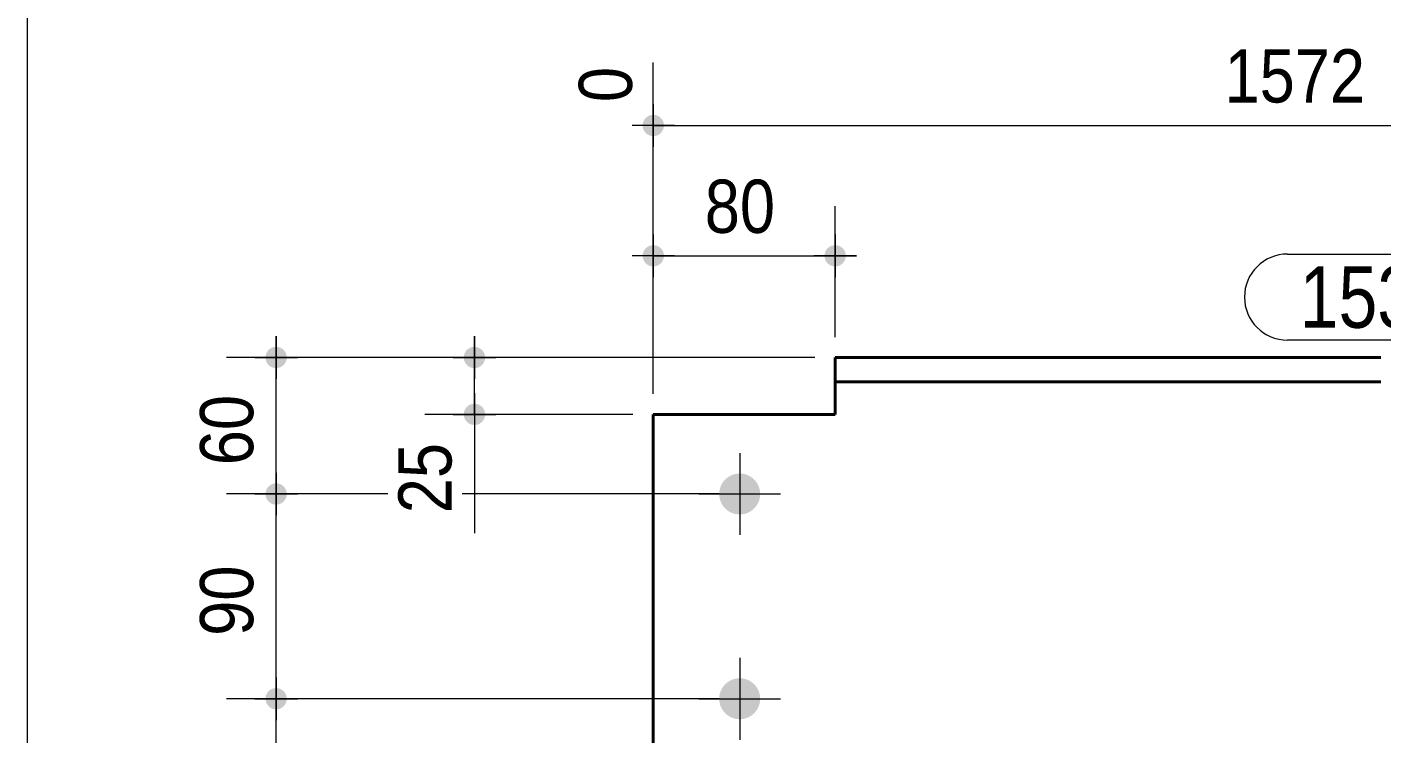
# Model space of a CAD drawing. Header units: millimetres. Extents: x 2 to 287, y 5 to 195.
# Drawn here: x 5 to 71.2, y 123.8 to 158.3 of the extents above; entities that cross this region are included whole.
import ezdxf

# ---------------------------------------------------------------- set-up
doc = ezdxf.new("R2010")
doc.units = ezdxf.units.MM
doc.linetypes.add('CACHE2', pattern=[1.190625, 0.79375, -0.396875])
for name, color, linetype, lineweight in [('Boulon', 7, 'Continuous', 0), ('Cache', 7, 'Continuous', 0), ('Cotation', 7, 'Continuous', 0), ('Feuille dessin', 5, 'Continuous', 0), ('Piece', 2, 'Continuous', 0), ('Repère pièce', 3, 'Continuous', 0)]:
    doc.layers.add(name, color=color, linetype=linetype, lineweight=lineweight)
doc.styles.add('ARIAL', font='ARIAL.TTF')
doc.styles.add('COMIC_SANS_MS', font='COMIC.TTF')

# ---------------------------------------------------------------- blocks, each defined once
blk = doc.blocks.new('*A1')
at = {"layer": 'Boulon'}
for points in [[(38.821, 135.503), (38.822, 135.528), (38.823, 135.553), (38.826, 135.577), (38.828, 135.601), (38.832, 135.626), (38.836, 135.65), (38.84, 135.674), (38.845, 135.698), (38.851, 135.722), (38.857, 135.746), (38.864, 135.769), (38.871, 135.793), (38.879, 135.816), (38.888, 135.839), (38.897, 135.862), (38.907, 135.884), (38.917, 135.907), (38.928, 135.929), (38.939, 135.95), (38.951, 135.972), (38.963, 135.993), (38.976, 136.014), (38.989, 136.035), (39.003, 136.055), (39.018, 136.075), (39.032, 136.094), (39.048, 136.113), (39.064, 136.132), (39.08, 136.151), (39.097, 136.168), (39.114, 136.186), (39.131, 136.203), (39.149, 136.22), (39.168, 136.236), (39.186, 136.252), (39.206, 136.267), (39.225, 136.282), (39.245, 136.297), (39.265, 136.31), (39.286, 136.324), (39.307, 136.337), (39.328, 136.349), (39.349, 136.361), (39.371, 136.372), (39.393, 136.383), (39.416, 136.393), (39.438, 136.403), (39.461, 136.412), (39.484, 136.42), (39.507, 136.428), (39.53, 136.436), (39.554, 136.443), (39.578, 136.449), (39.602, 136.455), (39.626, 136.46), (39.65, 136.464), (39.674, 136.468), (39.698, 136.471), (39.723, 136.474), (39.747, 136.476), (39.772, 136.478), (39.796, 136.479), (39.821, 136.479), (39.845, 136.479), (39.87, 136.478), (39.894, 136.476), (39.919, 136.474), (39.943, 136.471), (39.968, 136.468), (39.992, 136.464), (40.016, 136.46), (40.04, 136.455), (40.064, 136.449), (40.087, 136.443), (40.111, 136.436), (40.134, 136.428), (40.158, 136.42), (40.181, 136.412), (40.203, 136.403), (40.226, 136.393), (40.248, 136.383), (40.27, 136.372), (40.292, 136.361), (40.314, 136.349), (40.335, 136.337), (40.356, 136.324), (40.376, 136.31), (40.397, 136.297), (40.416, 136.282), (40.436, 136.267), (40.455, 136.252), (40.474, 136.236), (40.492, 136.22), (40.51, 136.203), (40.528, 136.186), (40.545, 136.168), (40.562, 136.151), (40.578, 136.132), (40.594, 136.113), (40.609, 136.094), (40.624, 136.075), (40.638, 136.055), (40.652, 136.035), (40.666, 136.014), (40.679, 135.993), (40.691, 135.972), (40.703, 135.95), (40.714, 135.929), (40.725, 135.907), (40.735, 135.884), (40.745, 135.862), (40.754, 135.839), (40.762, 135.816), (40.77, 135.793), (40.778, 135.769), (40.785, 135.746), (40.791, 135.722), (40.796, 135.698), (40.802, 135.674), (40.806, 135.65), (40.81, 135.626), (40.813, 135.601), (40.816, 135.577), (40.818, 135.553), (40.82, 135.528), (40.82, 135.503), (40.821, 135.479), (40.82, 135.454), (40.82, 135.43), (40.818, 135.405), (40.816, 135.381), (40.813, 135.357), (40.81, 135.332), (40.806, 135.308), (40.802, 135.284), (40.796, 135.26), (40.791, 135.236), (40.785, 135.212), (40.778, 135.189), (40.77, 135.165), (40.762, 135.142), (40.754, 135.119), (40.745, 135.096), (40.735, 135.074), (40.725, 135.051), (40.714, 135.029), (40.703, 135.008), (40.691, 134.986), (40.679, 134.965), (40.666, 134.944), (40.652, 134.923), (40.638, 134.903), (40.624, 134.883), (40.609, 134.864), (40.594, 134.845), (40.578, 134.826), (40.562, 134.807), (40.545, 134.789), (40.528, 134.772), (40.51, 134.755), (40.492, 134.738), (40.474, 134.722), (40.455, 134.706), (40.436, 134.691), (40.416, 134.676), (40.397, 134.661), (40.376, 134.647), (40.356, 134.634), (40.335, 134.621), (40.314, 134.609), (40.292, 134.597), (40.27, 134.586), (40.248, 134.575), (40.226, 134.565), (40.203, 134.555), (40.181, 134.546), (40.158, 134.537), (40.134, 134.529), (40.111, 134.522), (40.087, 134.515), (40.064, 134.509), (40.04, 134.503), (40.016, 134.498), (39.992, 134.494), (39.968, 134.49), (39.943, 134.486), (39.919, 134.484), (39.894, 134.482), (39.87, 134.48), (39.845, 134.479), (39.821, 134.479), (39.796, 134.479), (39.772, 134.48), (39.747, 134.482), (39.723, 134.484), (39.698, 134.486), (39.674, 134.49), (39.65, 134.494), (39.626, 134.498), (39.602, 134.503), (39.578, 134.509), (39.554, 134.515), (39.53, 134.522), (39.507, 134.529), (39.484, 134.537), (39.461, 134.546), (39.438, 134.555), (39.416, 134.565), (39.393, 134.575), (39.371, 134.586), (39.349, 134.597), (39.328, 134.609), (39.307, 134.621), (39.286, 134.634), (39.265, 134.647), (39.245, 134.661), (39.225, 134.676), (39.206, 134.691), (39.186, 134.706), (39.168, 134.722), (39.149, 134.738), (39.131, 134.755), (39.114, 134.772), (39.097, 134.789), (39.08, 134.807), (39.064, 134.826), (39.048, 134.845), (39.032, 134.864), (39.018, 134.883), (39.003, 134.903), (38.989, 134.923), (38.976, 134.944), (38.963, 134.965), (38.951, 134.986), (38.939, 135.008), (38.928, 135.029), (38.917, 135.051), (38.907, 135.074), (38.897, 135.096), (38.888, 135.119), (38.879, 135.142), (38.871, 135.165), (38.864, 135.189), (38.857, 135.212), (38.851, 135.236), (38.845, 135.26), (38.84, 135.284), (38.836, 135.308), (38.832, 135.332), (38.828, 135.357), (38.826, 135.381), (38.823, 135.405), (38.822, 135.43), (38.821, 135.454), (38.821, 135.479)], [(38.821, 125.503), (38.822, 125.528), (38.823, 125.553), (38.826, 125.577), (38.828, 125.601), (38.832, 125.626), (38.836, 125.65), (38.84, 125.674), (38.845, 125.698), (38.851, 125.722), (38.857, 125.746), (38.864, 125.769), (38.871, 125.793), (38.879, 125.816), (38.888, 125.839), (38.897, 125.862), (38.907, 125.884), (38.917, 125.907), (38.928, 125.929), (38.939, 125.95), (38.951, 125.972), (38.963, 125.993), (38.976, 126.014), (38.989, 126.035), (39.003, 126.055), (39.018, 126.075), (39.032, 126.094), (39.048, 126.113), (39.064, 126.132), (39.08, 126.151), (39.097, 126.168), (39.114, 126.186), (39.131, 126.203), (39.149, 126.22), (39.168, 126.236), (39.186, 126.252), (39.206, 126.267), (39.225, 126.282), (39.245, 126.297), (39.265, 126.31), (39.286, 126.324), (39.307, 126.337), (39.328, 126.349), (39.349, 126.361), (39.371, 126.372), (39.393, 126.383), (39.416, 126.393), (39.438, 126.403), (39.461, 126.412), (39.484, 126.42), (39.507, 126.428), (39.53, 126.436), (39.554, 126.443), (39.578, 126.449), (39.602, 126.455), (39.626, 126.46), (39.65, 126.464), (39.674, 126.468), (39.698, 126.471), (39.723, 126.474), (39.747, 126.476), (39.772, 126.478), (39.796, 126.479), (39.821, 126.479), (39.845, 126.479), (39.87, 126.478), (39.894, 126.476), (39.919, 126.474), (39.943, 126.471), (39.968, 126.468), (39.992, 126.464), (40.016, 126.46), (40.04, 126.455), (40.064, 126.449), (40.087, 126.443), (40.111, 126.436), (40.134, 126.428), (40.158, 126.42), (40.181, 126.412), (40.203, 126.403), (40.226, 126.393), (40.248, 126.383), (40.27, 126.372), (40.292, 126.361), (40.314, 126.349), (40.335, 126.337), (40.356, 126.324), (40.376, 126.31), (40.397, 126.297), (40.416, 126.282), (40.436, 126.267), (40.455, 126.252), (40.474, 126.236), (40.492, 126.22), (40.51, 126.203), (40.528, 126.186), (40.545, 126.168), (40.562, 126.151), (40.578, 126.132), (40.594, 126.113), (40.609, 126.094), (40.624, 126.075), (40.638, 126.055), (40.652, 126.035), (40.666, 126.014), (40.679, 125.993), (40.691, 125.972), (40.703, 125.95), (40.714, 125.929), (40.725, 125.907), (40.735, 125.884), (40.745, 125.862), (40.754, 125.839), (40.762, 125.816), (40.77, 125.793), (40.778, 125.769), (40.785, 125.746), (40.791, 125.722), (40.796, 125.698), (40.802, 125.674), (40.806, 125.65), (40.81, 125.626), (40.813, 125.601), (40.816, 125.577), (40.818, 125.553), (40.82, 125.528), (40.82, 125.503), (40.821, 125.479), (40.82, 125.454), (40.82, 125.43), (40.818, 125.405), (40.816, 125.381), (40.813, 125.357), (40.81, 125.332), (40.806, 125.308), (40.802, 125.284), (40.796, 125.26), (40.791, 125.236), (40.785, 125.212), (40.778, 125.189), (40.77, 125.165), (40.762, 125.142), (40.754, 125.119), (40.745, 125.096), (40.735, 125.074), (40.725, 125.051), (40.714, 125.029), (40.703, 125.008), (40.691, 124.986), (40.679, 124.965), (40.666, 124.944), (40.652, 124.923), (40.638, 124.903), (40.624, 124.883), (40.609, 124.864), (40.594, 124.845), (40.578, 124.826), (40.562, 124.807), (40.545, 124.789), (40.528, 124.772), (40.51, 124.755), (40.492, 124.738), (40.474, 124.722), (40.455, 124.706), (40.436, 124.691), (40.416, 124.676), (40.397, 124.661), (40.376, 124.647), (40.356, 124.634), (40.335, 124.621), (40.314, 124.609), (40.292, 124.597), (40.27, 124.586), (40.248, 124.575), (40.226, 124.565), (40.203, 124.555), (40.181, 124.546), (40.158, 124.537), (40.134, 124.529), (40.111, 124.522), (40.087, 124.515), (40.064, 124.509), (40.04, 124.503), (40.016, 124.498), (39.992, 124.494), (39.968, 124.49), (39.943, 124.486), (39.919, 124.484), (39.894, 124.482), (39.87, 124.48), (39.845, 124.479), (39.821, 124.479), (39.796, 124.479), (39.772, 124.48), (39.747, 124.482), (39.723, 124.484), (39.698, 124.486), (39.674, 124.49), (39.65, 124.494), (39.626, 124.498), (39.602, 124.503), (39.578, 124.509), (39.554, 124.515), (39.53, 124.522), (39.507, 124.529), (39.484, 124.537), (39.461, 124.546), (39.438, 124.555), (39.416, 124.565), (39.393, 124.575), (39.371, 124.586), (39.349, 124.597), (39.328, 124.609), (39.307, 124.621), (39.286, 124.634), (39.265, 124.647), (39.245, 124.661), (39.225, 124.676), (39.206, 124.691), (39.186, 124.706), (39.168, 124.722), (39.149, 124.738), (39.131, 124.755), (39.114, 124.772), (39.097, 124.789), (39.08, 124.807), (39.064, 124.826), (39.048, 124.845), (39.032, 124.864), (39.018, 124.883), (39.003, 124.903), (38.989, 124.923), (38.976, 124.944), (38.963, 124.965), (38.951, 124.986), (38.939, 125.008), (38.928, 125.029), (38.917, 125.051), (38.907, 125.074), (38.897, 125.096), (38.888, 125.119), (38.879, 125.142), (38.871, 125.165), (38.864, 125.189), (38.857, 125.212), (38.851, 125.236), (38.845, 125.26), (38.84, 125.284), (38.836, 125.308), (38.832, 125.332), (38.828, 125.357), (38.826, 125.381), (38.823, 125.405), (38.822, 125.43), (38.821, 125.454), (38.821, 125.479)], [(38.821, 115.503), (38.822, 115.528), (38.823, 115.553), (38.826, 115.577), (38.828, 115.601), (38.832, 115.626), (38.836, 115.65), (38.84, 115.674), (38.845, 115.698), (38.851, 115.722), (38.857, 115.746), (38.864, 115.769), (38.871, 115.793), (38.879, 115.816), (38.888, 115.839), (38.897, 115.862), (38.907, 115.884), (38.917, 115.907), (38.928, 115.929), (38.939, 115.95), (38.951, 115.972), (38.963, 115.993), (38.976, 116.014), (38.989, 116.035), (39.003, 116.055), (39.018, 116.075), (39.032, 116.094), (39.048, 116.113), (39.064, 116.132), (39.08, 116.151), (39.097, 116.168), (39.114, 116.186), (39.131, 116.203), (39.149, 116.22), (39.168, 116.236), (39.186, 116.252), (39.206, 116.267), (39.225, 116.282), (39.245, 116.297), (39.265, 116.31), (39.286, 116.324), (39.307, 116.337), (39.328, 116.349), (39.349, 116.361), (39.371, 116.372), (39.393, 116.383), (39.416, 116.393), (39.438, 116.403), (39.461, 116.412), (39.484, 116.42), (39.507, 116.428), (39.53, 116.436), (39.554, 116.443), (39.578, 116.449), (39.602, 116.455), (39.626, 116.46), (39.65, 116.464), (39.674, 116.468), (39.698, 116.471), (39.723, 116.474), (39.747, 116.476), (39.772, 116.478), (39.796, 116.479), (39.821, 116.479), (39.845, 116.479), (39.87, 116.478), (39.894, 116.476), (39.919, 116.474), (39.943, 116.471), (39.968, 116.468), (39.992, 116.464), (40.016, 116.46), (40.04, 116.455), (40.064, 116.449), (40.087, 116.443), (40.111, 116.436), (40.134, 116.428), (40.158, 116.42), (40.181, 116.412), (40.203, 116.403), (40.226, 116.393), (40.248, 116.383), (40.27, 116.372), (40.292, 116.361), (40.314, 116.349), (40.335, 116.337), (40.356, 116.324), (40.376, 116.31), (40.397, 116.297), (40.416, 116.282), (40.436, 116.267), (40.455, 116.252), (40.474, 116.236), (40.492, 116.22), (40.51, 116.203), (40.528, 116.186), (40.545, 116.168), (40.562, 116.151), (40.578, 116.132), (40.594, 116.113), (40.609, 116.094), (40.624, 116.075), (40.638, 116.055), (40.652, 116.035), (40.666, 116.014), (40.679, 115.993), (40.691, 115.972), (40.703, 115.95), (40.714, 115.929), (40.725, 115.907), (40.735, 115.884), (40.745, 115.862), (40.754, 115.839), (40.762, 115.816), (40.77, 115.793), (40.778, 115.769), (40.785, 115.746), (40.791, 115.722), (40.796, 115.698), (40.802, 115.674), (40.806, 115.65), (40.81, 115.626), (40.813, 115.601), (40.816, 115.577), (40.818, 115.553), (40.82, 115.528), (40.82, 115.503), (40.821, 115.479), (40.82, 115.454), (40.82, 115.43), (40.818, 115.405), (40.816, 115.381), (40.813, 115.357), (40.81, 115.332), (40.806, 115.308), (40.802, 115.284), (40.796, 115.26), (40.791, 115.236), (40.785, 115.212), (40.778, 115.189), (40.77, 115.165), (40.762, 115.142), (40.754, 115.119), (40.745, 115.096), (40.735, 115.074), (40.725, 115.051), (40.714, 115.029), (40.703, 115.008), (40.691, 114.986), (40.679, 114.965), (40.666, 114.944), (40.652, 114.923), (40.638, 114.903), (40.624, 114.883), (40.609, 114.864), (40.594, 114.845), (40.578, 114.826), (40.562, 114.807), (40.545, 114.789), (40.528, 114.772), (40.51, 114.755), (40.492, 114.738), (40.474, 114.722), (40.455, 114.706), (40.436, 114.691), (40.416, 114.676), (40.397, 114.661), (40.376, 114.647), (40.356, 114.634), (40.335, 114.621), (40.314, 114.609), (40.292, 114.597), (40.27, 114.586), (40.248, 114.575), (40.226, 114.565), (40.203, 114.555), (40.181, 114.546), (40.158, 114.537), (40.134, 114.529), (40.111, 114.522), (40.087, 114.515), (40.064, 114.509), (40.04, 114.503), (40.016, 114.498), (39.992, 114.494), (39.968, 114.49), (39.943, 114.486), (39.919, 114.484), (39.894, 114.482), (39.87, 114.48), (39.845, 114.479), (39.821, 114.479), (39.796, 114.479), (39.772, 114.48), (39.747, 114.482), (39.723, 114.484), (39.698, 114.486), (39.674, 114.49), (39.65, 114.494), (39.626, 114.498), (39.602, 114.503), (39.578, 114.509), (39.554, 114.515), (39.53, 114.522), (39.507, 114.529), (39.484, 114.537), (39.461, 114.546), (39.438, 114.555), (39.416, 114.565), (39.393, 114.575), (39.371, 114.586), (39.349, 114.597), (39.328, 114.609), (39.307, 114.621), (39.286, 114.634), (39.265, 114.647), (39.245, 114.661), (39.225, 114.676), (39.206, 114.691), (39.186, 114.706), (39.168, 114.722), (39.149, 114.738), (39.131, 114.755), (39.114, 114.772), (39.097, 114.789), (39.08, 114.807), (39.064, 114.826), (39.048, 114.845), (39.032, 114.864), (39.018, 114.883), (39.003, 114.903), (38.989, 114.923), (38.976, 114.944), (38.963, 114.965), (38.951, 114.986), (38.939, 115.008), (38.928, 115.029), (38.917, 115.051), (38.907, 115.074), (38.897, 115.096), (38.888, 115.119), (38.879, 115.142), (38.871, 115.165), (38.864, 115.189), (38.857, 115.212), (38.851, 115.236), (38.845, 115.26), (38.84, 115.284), (38.836, 115.308), (38.832, 115.332), (38.828, 115.357), (38.826, 115.381), (38.823, 115.405), (38.822, 115.43), (38.821, 115.454), (38.821, 115.479)]]:
    blk.add_hatch(color=256, dxfattribs=at).paths.add_polyline_path(points, flags=17)
at = {"layer": 'Boulon', "linetype": 'Continuous', "lineweight": 0}
for p, q in [((39.821, 137.479), (39.821, 133.479)), ((37.821, 135.479), (41.821, 135.479)), ((39.821, 127.479), (39.821, 123.479)), ((37.821, 125.479), (41.821, 125.479)), ((39.821, 117.479), (39.821, 113.479)), ((37.821, 115.479), (41.821, 115.479))]:
    blk.add_line(p, q, dxfattribs=at)
blk = doc.blocks.new('*A7')
at = {"layer": 'Cache', "color": 7, "linetype": 'CACHE2', "lineweight": 20}
for p, q in [((44.488669, 140.956728), (44.488669, 142.145616)), ((44.487487, 139.367839), (44.487487, 140.956728)), ((44.487369, 139.367839), (44.487487, 139.367839))]:
    blk.add_line(p, q, dxfattribs=at)
at = {"layer": 'Piece', "color": 2, "linetype": 'Continuous', "lineweight": 40}
for p, q in [((44.486187, 140.956728), (44.486187, 142.145616)), ((44.486187, 142.145616), (71.152854, 142.145616)), ((71.152854, 140.956728), (44.486187, 140.956728)), ((44.487369, 139.367839), (44.487369, 140.956728)), ((35.599158, 108.812283), (35.599158, 139.367839)), ((35.599158, 139.367839), (44.487487, 139.367839))]:
    blk.add_line(p, q, dxfattribs=at)
blk = doc.blocks.new('*A8')
at = {"layer": 'Feuille dessin', "linetype": 'Continuous', "lineweight": 0}
blk.add_line((5, 195), (5, 5), dxfattribs=at)
blk = doc.blocks.new('*A16')
at = {"layer": 'Cotation'}
for points in [[(35.574, 146.592), (35.548, 146.594), (35.523, 146.597), (35.498, 146.602), (35.473, 146.607), (35.448, 146.614), (35.424, 146.622), (35.4, 146.631), (35.377, 146.641), (35.354, 146.653), (35.332, 146.666), (35.31, 146.679), (35.289, 146.694), (35.269, 146.71), (35.25, 146.726), (35.231, 146.744), (35.214, 146.762), (35.197, 146.782), (35.181, 146.802), (35.167, 146.823), (35.153, 146.844), (35.141, 146.866), (35.129, 146.889), (35.119, 146.913), (35.11, 146.936), (35.102, 146.961), (35.095, 146.985), (35.089, 147.01), (35.085, 147.035), (35.082, 147.061), (35.08, 147.086), (35.079, 147.112), (35.08, 147.137), (35.082, 147.162), (35.085, 147.188), (35.089, 147.213), (35.095, 147.238), (35.102, 147.262), (35.11, 147.287), (35.119, 147.311), (35.129, 147.334), (35.141, 147.357), (35.153, 147.379), (35.167, 147.4), (35.181, 147.421), (35.197, 147.441), (35.214, 147.461), (35.231, 147.479), (35.25, 147.497), (35.269, 147.513), (35.289, 147.529), (35.31, 147.544), (35.332, 147.558), (35.354, 147.57), (35.377, 147.582), (35.4, 147.592), (35.424, 147.601), (35.448, 147.609), (35.473, 147.616), (35.498, 147.622), (35.523, 147.626), (35.548, 147.629), (35.574, 147.631), (35.599, 147.632), (35.625, 147.631), (35.65, 147.629), (35.675, 147.626), (35.701, 147.622), (35.726, 147.616), (35.75, 147.609), (35.774, 147.601), (35.798, 147.592), (35.821, 147.582), (35.844, 147.57), (35.866, 147.558), (35.888, 147.544), (35.909, 147.529), (35.929, 147.513), (35.948, 147.497), (35.967, 147.479), (35.984, 147.461), (36.001, 147.441), (36.017, 147.421), (36.032, 147.4), (36.045, 147.379), (36.058, 147.357), (36.069, 147.334), (36.08, 147.311), (36.089, 147.287), (36.097, 147.262), (36.104, 147.238), (36.109, 147.213), (36.114, 147.188), (36.117, 147.162), (36.119, 147.137), (36.119, 147.112), (36.119, 147.086), (36.117, 147.061), (36.114, 147.035), (36.109, 147.01), (36.104, 146.985), (36.097, 146.961), (36.089, 146.936), (36.08, 146.913), (36.069, 146.889), (36.058, 146.866), (36.045, 146.844), (36.032, 146.823), (36.017, 146.802), (36.001, 146.782), (35.984, 146.762), (35.967, 146.744), (35.948, 146.726), (35.929, 146.71), (35.909, 146.694), (35.888, 146.679), (35.866, 146.666), (35.844, 146.653), (35.821, 146.641), (35.798, 146.631), (35.774, 146.622), (35.75, 146.614), (35.726, 146.607), (35.701, 146.602), (35.675, 146.597), (35.65, 146.594), (35.625, 146.592), (35.599, 146.592)], [(44.461, 146.592), (44.435, 146.594), (44.41, 146.597), (44.385, 146.602), (44.36, 146.607), (44.335, 146.614), (44.311, 146.622), (44.287, 146.631), (44.264, 146.641), (44.241, 146.653), (44.219, 146.666), (44.197, 146.679), (44.176, 146.694), (44.156, 146.71), (44.137, 146.726), (44.118, 146.744), (44.101, 146.762), (44.084, 146.782), (44.069, 146.802), (44.054, 146.823), (44.04, 146.844), (44.028, 146.866), (44.016, 146.889), (44.006, 146.913), (43.997, 146.936), (43.989, 146.961), (43.982, 146.985), (43.976, 147.01), (43.972, 147.035), (43.969, 147.061), (43.967, 147.086), (43.966, 147.112), (43.967, 147.137), (43.969, 147.162), (43.972, 147.188), (43.976, 147.213), (43.982, 147.238), (43.989, 147.262), (43.997, 147.287), (44.006, 147.311), (44.016, 147.334), (44.028, 147.357), (44.04, 147.379), (44.054, 147.4), (44.069, 147.421), (44.084, 147.441), (44.101, 147.461), (44.118, 147.479), (44.137, 147.497), (44.156, 147.513), (44.176, 147.529), (44.197, 147.544), (44.219, 147.558), (44.241, 147.57), (44.264, 147.582), (44.287, 147.592), (44.311, 147.601), (44.335, 147.609), (44.36, 147.616), (44.385, 147.622), (44.41, 147.626), (44.435, 147.629), (44.461, 147.631), (44.486, 147.632), (44.512, 147.631), (44.537, 147.629), (44.562, 147.626), (44.588, 147.622), (44.613, 147.616), (44.637, 147.609), (44.661, 147.601), (44.685, 147.592), (44.709, 147.582), (44.731, 147.57), (44.754, 147.558), (44.775, 147.544), (44.796, 147.529), (44.816, 147.513), (44.835, 147.497), (44.854, 147.479), (44.871, 147.461), (44.888, 147.441), (44.904, 147.421), (44.919, 147.4), (44.932, 147.379), (44.945, 147.357), (44.956, 147.334), (44.967, 147.311), (44.976, 147.287), (44.984, 147.262), (44.991, 147.238), (44.996, 147.213), (45.001, 147.188), (45.004, 147.162), (45.006, 147.137), (45.006, 147.112), (45.006, 147.086), (45.004, 147.061), (45.001, 147.035), (44.996, 147.01), (44.991, 146.985), (44.984, 146.961), (44.976, 146.936), (44.967, 146.913), (44.956, 146.889), (44.945, 146.866), (44.932, 146.844), (44.919, 146.823), (44.904, 146.802), (44.888, 146.782), (44.871, 146.762), (44.854, 146.744), (44.835, 146.726), (44.816, 146.71), (44.796, 146.694), (44.775, 146.679), (44.754, 146.666), (44.731, 146.653), (44.709, 146.641), (44.685, 146.631), (44.661, 146.622), (44.637, 146.614), (44.613, 146.607), (44.588, 146.602), (44.562, 146.597), (44.537, 146.594), (44.512, 146.592), (44.486, 146.592)]]:
    blk.add_hatch(color=256, dxfattribs=at).paths.add_polyline_path(points, flags=17)
at = {"layer": 'Cotation', "linetype": 'Continuous', "lineweight": 0}
for p, q in [((35.599, 140.368), (35.599, 149.532)), ((44.486, 143.146), (44.486, 149.532)), ((35.599, 148.152), (35.599, 146.072)), ((44.486, 148.152), (44.486, 146.072)), ((36.639, 147.112), (34.559, 147.112)), ((35.599, 147.112), (34.559, 147.112)), ((35.599, 147.112), (44.486, 147.112)), ((45.526, 147.112), (43.446, 147.112)), ((44.486, 147.112), (45.526, 147.112))]:
    blk.add_line(p, q, dxfattribs=at)
at = {"layer": 'Cotation'}
for p in [(35.599, 147.112), (44.486, 147.112)]:
    blk.add_point(p, dxfattribs=at)
at = {"layer": 'Cotation', "style": 'ARIAL', "width": 0.85}
blk.add_text('80', height=2.6, dxfattribs=at).set_placement((38.114, 148.232))
blk = doc.blocks.new('*A17')
at = {"layer": 'Cotation'}
blk.add_hatch(color=256, dxfattribs=at).paths.add_polyline_path([(35.574, 152.96), (35.548, 152.961), (35.523, 152.965), (35.498, 152.969), (35.473, 152.975), (35.448, 152.981), (35.424, 152.989), (35.4, 152.999), (35.377, 153.009), (35.354, 153.02), (35.332, 153.033), (35.31, 153.047), (35.289, 153.061), (35.269, 153.077), (35.25, 153.094), (35.231, 153.111), (35.214, 153.13), (35.197, 153.149), (35.181, 153.169), (35.167, 153.19), (35.153, 153.212), (35.141, 153.234), (35.129, 153.257), (35.119, 153.28), (35.11, 153.304), (35.102, 153.328), (35.095, 153.353), (35.089, 153.378), (35.085, 153.403), (35.082, 153.428), (35.08, 153.453), (35.079, 153.479), (35.08, 153.504), (35.082, 153.53), (35.085, 153.555), (35.089, 153.58), (35.095, 153.605), (35.102, 153.63), (35.11, 153.654), (35.119, 153.678), (35.129, 153.701), (35.141, 153.724), (35.153, 153.746), (35.167, 153.768), (35.181, 153.789), (35.197, 153.809), (35.214, 153.828), (35.231, 153.847), (35.25, 153.864), (35.269, 153.881), (35.289, 153.897), (35.31, 153.911), (35.332, 153.925), (35.354, 153.938), (35.377, 153.949), (35.4, 153.959), (35.424, 153.969), (35.448, 153.977), (35.473, 153.983), (35.498, 153.989), (35.523, 153.993), (35.548, 153.996), (35.574, 153.998), (35.599, 153.999), (35.625, 153.998), (35.65, 153.996), (35.675, 153.993), (35.701, 153.989), (35.726, 153.983), (35.75, 153.977), (35.774, 153.969), (35.798, 153.959), (35.821, 153.949), (35.844, 153.938), (35.866, 153.925), (35.888, 153.911), (35.909, 153.897), (35.929, 153.881), (35.948, 153.864), (35.967, 153.847), (35.984, 153.828), (36.001, 153.809), (36.017, 153.789), (36.032, 153.768), (36.045, 153.746), (36.058, 153.724), (36.069, 153.701), (36.08, 153.678), (36.089, 153.654), (36.097, 153.63), (36.104, 153.605), (36.109, 153.58), (36.114, 153.555), (36.117, 153.53), (36.119, 153.504), (36.119, 153.479), (36.119, 153.453), (36.117, 153.428), (36.114, 153.403), (36.109, 153.378), (36.104, 153.353), (36.097, 153.328), (36.089, 153.304), (36.08, 153.28), (36.069, 153.257), (36.058, 153.234), (36.045, 153.212), (36.032, 153.19), (36.017, 153.169), (36.001, 153.149), (35.984, 153.13), (35.967, 153.111), (35.948, 153.094), (35.929, 153.077), (35.909, 153.061), (35.888, 153.047), (35.866, 153.033), (35.844, 153.02), (35.821, 153.009), (35.798, 152.999), (35.774, 152.989), (35.75, 152.981), (35.726, 152.975), (35.701, 152.969), (35.675, 152.965), (35.65, 152.961), (35.625, 152.96), (35.599, 152.959)], flags=17)
at = {"layer": 'Cotation', "linetype": 'Continuous', "lineweight": 0}
for p, q in [((35.599, 140.368), (35.599, 156.547)), ((35.599, 154.519), (35.599, 152.439)), ((36.639, 153.479), (34.559, 153.479)), ((35.599, 153.479), (34.559, 153.479)), ((35.599, 153.479), (99.138, 153.479))]:
    blk.add_line(p, q, dxfattribs=at)
at = {"layer": 'Cotation'}
blk.add_point((35.599, 153.479), dxfattribs=at)
at = {"layer": 'Cotation', "style": 'ARIAL', "width": 0.85}
blk.add_text('1572', height=2.6, dxfattribs=at).set_placement((63.512, 154.599))
blk.add_text('0', height=2.6, rotation=90.00021, dxfattribs=at).set_placement((34.559, 154.619))
blk = doc.blocks.new('*A23')
at = {"layer": 'Cotation'}
for points in [[(26.835, 141.626), (26.809, 141.628), (26.784, 141.631), (26.759, 141.636), (26.734, 141.641), (26.709, 141.648), (26.685, 141.656), (26.661, 141.665), (26.638, 141.676), (26.615, 141.687), (26.593, 141.7), (26.571, 141.713), (26.551, 141.728), (26.53, 141.744), (26.511, 141.76), (26.493, 141.778), (26.475, 141.796), (26.458, 141.816), (26.443, 141.836), (26.428, 141.857), (26.414, 141.878), (26.402, 141.9), (26.39, 141.923), (26.38, 141.947), (26.371, 141.97), (26.363, 141.995), (26.356, 142.019), (26.35, 142.044), (26.346, 142.069), (26.343, 142.095), (26.341, 142.12), (26.34, 142.146), (26.341, 142.171), (26.343, 142.197), (26.346, 142.222), (26.35, 142.247), (26.356, 142.272), (26.363, 142.297), (26.371, 142.321), (26.38, 142.345), (26.39, 142.368), (26.402, 142.391), (26.414, 142.413), (26.428, 142.435), (26.443, 142.455), (26.458, 142.476), (26.475, 142.495), (26.493, 142.513), (26.511, 142.531), (26.53, 142.548), (26.551, 142.563), (26.571, 142.578), (26.593, 142.592), (26.615, 142.604), (26.638, 142.616), (26.661, 142.626), (26.685, 142.635), (26.709, 142.643), (26.734, 142.65), (26.759, 142.656), (26.784, 142.66), (26.809, 142.663), (26.835, 142.665), (26.86, 142.666), (26.886, 142.665), (26.911, 142.663), (26.937, 142.66), (26.962, 142.656), (26.987, 142.65), (27.011, 142.643), (27.036, 142.635), (27.059, 142.626), (27.083, 142.616), (27.105, 142.604), (27.128, 142.592), (27.149, 142.578), (27.17, 142.563), (27.19, 142.548), (27.21, 142.531), (27.228, 142.513), (27.246, 142.495), (27.262, 142.476), (27.278, 142.455), (27.293, 142.435), (27.306, 142.413), (27.319, 142.391), (27.33, 142.368), (27.341, 142.345), (27.35, 142.321), (27.358, 142.297), (27.365, 142.272), (27.37, 142.247), (27.375, 142.222), (27.378, 142.197), (27.38, 142.171), (27.38, 142.146), (27.38, 142.12), (27.378, 142.095), (27.375, 142.069), (27.37, 142.044), (27.365, 142.019), (27.358, 141.995), (27.35, 141.97), (27.341, 141.947), (27.33, 141.923), (27.319, 141.9), (27.306, 141.878), (27.293, 141.857), (27.278, 141.836), (27.262, 141.816), (27.246, 141.796), (27.228, 141.778), (27.21, 141.76), (27.19, 141.744), (27.17, 141.728), (27.149, 141.713), (27.128, 141.7), (27.105, 141.687), (27.083, 141.676), (27.059, 141.665), (27.036, 141.656), (27.011, 141.648), (26.987, 141.641), (26.962, 141.636), (26.937, 141.631), (26.911, 141.628), (26.886, 141.626), (26.86, 141.626)], [(26.835, 138.848), (26.809, 138.85), (26.784, 138.853), (26.759, 138.858), (26.734, 138.863), (26.709, 138.87), (26.685, 138.878), (26.661, 138.887), (26.638, 138.898), (26.615, 138.909), (26.593, 138.922), (26.571, 138.935), (26.551, 138.95), (26.53, 138.966), (26.511, 138.983), (26.493, 139), (26.475, 139.019), (26.458, 139.038), (26.443, 139.058), (26.428, 139.079), (26.414, 139.101), (26.402, 139.123), (26.39, 139.146), (26.38, 139.169), (26.371, 139.193), (26.363, 139.217), (26.356, 139.241), (26.35, 139.266), (26.346, 139.292), (26.343, 139.317), (26.341, 139.342), (26.34, 139.368), (26.341, 139.393), (26.343, 139.419), (26.346, 139.444), (26.35, 139.469), (26.356, 139.494), (26.363, 139.519), (26.371, 139.543), (26.38, 139.567), (26.39, 139.59), (26.402, 139.613), (26.414, 139.635), (26.428, 139.657), (26.443, 139.678), (26.458, 139.698), (26.475, 139.717), (26.493, 139.736), (26.511, 139.753), (26.53, 139.77), (26.551, 139.786), (26.571, 139.8), (26.593, 139.814), (26.615, 139.826), (26.638, 139.838), (26.661, 139.848), (26.685, 139.857), (26.709, 139.865), (26.734, 139.872), (26.759, 139.878), (26.784, 139.882), (26.809, 139.885), (26.835, 139.887), (26.86, 139.888), (26.886, 139.887), (26.911, 139.885), (26.937, 139.882), (26.962, 139.878), (26.987, 139.872), (27.011, 139.865), (27.036, 139.857), (27.059, 139.848), (27.083, 139.838), (27.105, 139.826), (27.128, 139.814), (27.149, 139.8), (27.17, 139.786), (27.19, 139.77), (27.21, 139.753), (27.228, 139.736), (27.246, 139.717), (27.262, 139.698), (27.278, 139.678), (27.293, 139.657), (27.306, 139.635), (27.319, 139.613), (27.33, 139.59), (27.341, 139.567), (27.35, 139.543), (27.358, 139.519), (27.365, 139.494), (27.37, 139.469), (27.375, 139.444), (27.378, 139.419), (27.38, 139.393), (27.38, 139.368), (27.38, 139.342), (27.378, 139.317), (27.375, 139.292), (27.37, 139.266), (27.365, 139.241), (27.358, 139.217), (27.35, 139.193), (27.341, 139.169), (27.33, 139.146), (27.319, 139.123), (27.306, 139.101), (27.293, 139.079), (27.278, 139.058), (27.262, 139.038), (27.246, 139.019), (27.228, 139), (27.21, 138.983), (27.19, 138.966), (27.17, 138.95), (27.149, 138.935), (27.128, 138.922), (27.105, 138.909), (27.083, 138.898), (27.059, 138.887), (27.036, 138.878), (27.011, 138.87), (26.987, 138.863), (26.962, 138.858), (26.937, 138.853), (26.911, 138.85), (26.886, 138.848), (26.86, 138.848)]]:
    blk.add_hatch(color=256, dxfattribs=at).paths.add_polyline_path(points, flags=17)
at = {"layer": 'Cotation', "linetype": 'Continuous', "lineweight": 0}
for p, q in [((26.86, 143.186), (26.86, 141.106)), ((26.86, 142.146), (26.86, 143.186)), ((43.486, 142.146), (24.44, 142.146)), ((25.82, 142.146), (27.9, 142.146)), ((26.86, 139.368), (26.86, 142.146)), ((26.86, 140.408), (26.86, 138.328)), ((34.599, 139.368), (24.44, 139.368)), ((25.82, 139.368), (27.9, 139.368)), ((26.86, 139.368), (26.86, 133.561)), ((26.86, 139.368), (26.86, 133.561))]:
    blk.add_line(p, q, dxfattribs=at)
at = {"layer": 'Cotation'}
for p in [(26.86, 142.146), (26.86, 139.368)]:
    blk.add_point(p, dxfattribs=at)
at = {"layer": 'Cotation', "style": 'ARIAL', "width": 0.85}
blk.add_text('25', height=2.6, rotation=90.00021, dxfattribs=at).set_placement((25.74, 134.536))
blk = doc.blocks.new('*A25')
at = {"layer": 'Cotation'}
for points in [[(17.144, 124.96), (17.118, 124.961), (17.093, 124.965), (17.068, 124.969), (17.043, 124.975), (17.018, 124.981), (16.994, 124.989), (16.97, 124.999), (16.947, 125.009), (16.924, 125.02), (16.902, 125.033), (16.88, 125.047), (16.859, 125.061), (16.839, 125.077), (16.82, 125.094), (16.801, 125.111), (16.784, 125.13), (16.767, 125.149), (16.751, 125.169), (16.737, 125.19), (16.723, 125.212), (16.711, 125.234), (16.699, 125.257), (16.689, 125.28), (16.68, 125.304), (16.672, 125.328), (16.665, 125.353), (16.659, 125.378), (16.655, 125.403), (16.652, 125.428), (16.65, 125.453), (16.649, 125.479), (16.65, 125.504), (16.652, 125.53), (16.655, 125.555), (16.659, 125.58), (16.665, 125.605), (16.672, 125.63), (16.68, 125.654), (16.689, 125.678), (16.699, 125.701), (16.711, 125.724), (16.723, 125.746), (16.737, 125.768), (16.751, 125.789), (16.767, 125.809), (16.784, 125.828), (16.801, 125.847), (16.82, 125.864), (16.839, 125.881), (16.859, 125.897), (16.88, 125.911), (16.902, 125.925), (16.924, 125.938), (16.947, 125.949), (16.97, 125.959), (16.994, 125.969), (17.018, 125.977), (17.043, 125.983), (17.068, 125.989), (17.093, 125.993), (17.118, 125.996), (17.144, 125.998), (17.169, 125.999), (17.195, 125.998), (17.22, 125.996), (17.245, 125.993), (17.271, 125.989), (17.296, 125.983), (17.32, 125.977), (17.344, 125.969), (17.368, 125.959), (17.391, 125.949), (17.414, 125.938), (17.436, 125.925), (17.458, 125.911), (17.479, 125.897), (17.499, 125.881), (17.518, 125.864), (17.537, 125.847), (17.554, 125.828), (17.571, 125.809), (17.587, 125.789), (17.602, 125.768), (17.615, 125.746), (17.628, 125.724), (17.639, 125.701), (17.65, 125.678), (17.659, 125.654), (17.667, 125.63), (17.674, 125.605), (17.679, 125.58), (17.684, 125.555), (17.687, 125.53), (17.689, 125.504), (17.689, 125.479), (17.689, 125.453), (17.687, 125.428), (17.684, 125.403), (17.679, 125.378), (17.674, 125.353), (17.667, 125.328), (17.659, 125.304), (17.65, 125.28), (17.639, 125.257), (17.628, 125.234), (17.615, 125.212), (17.602, 125.19), (17.587, 125.169), (17.571, 125.149), (17.554, 125.13), (17.537, 125.111), (17.518, 125.094), (17.499, 125.077), (17.479, 125.061), (17.458, 125.047), (17.436, 125.033), (17.414, 125.02), (17.391, 125.009), (17.368, 124.999), (17.344, 124.989), (17.32, 124.981), (17.296, 124.975), (17.271, 124.969), (17.245, 124.965), (17.22, 124.961), (17.195, 124.96), (17.169, 124.959)], [(17.144, 114.96), (17.118, 114.961), (17.093, 114.965), (17.068, 114.969), (17.043, 114.975), (17.018, 114.981), (16.994, 114.989), (16.97, 114.999), (16.947, 115.009), (16.924, 115.02), (16.902, 115.033), (16.88, 115.047), (16.859, 115.061), (16.839, 115.077), (16.82, 115.094), (16.801, 115.111), (16.784, 115.13), (16.767, 115.149), (16.751, 115.169), (16.737, 115.19), (16.723, 115.212), (16.711, 115.234), (16.699, 115.257), (16.689, 115.28), (16.68, 115.304), (16.672, 115.328), (16.665, 115.353), (16.659, 115.378), (16.655, 115.403), (16.652, 115.428), (16.65, 115.453), (16.649, 115.479), (16.65, 115.504), (16.652, 115.53), (16.655, 115.555), (16.659, 115.58), (16.665, 115.605), (16.672, 115.63), (16.68, 115.654), (16.689, 115.678), (16.699, 115.701), (16.711, 115.724), (16.723, 115.746), (16.737, 115.768), (16.751, 115.789), (16.767, 115.809), (16.784, 115.828), (16.801, 115.847), (16.82, 115.864), (16.839, 115.881), (16.859, 115.897), (16.88, 115.911), (16.902, 115.925), (16.924, 115.938), (16.947, 115.949), (16.97, 115.959), (16.994, 115.969), (17.018, 115.977), (17.043, 115.983), (17.068, 115.989), (17.093, 115.993), (17.118, 115.996), (17.144, 115.998), (17.169, 115.999), (17.195, 115.998), (17.22, 115.996), (17.245, 115.993), (17.271, 115.989), (17.296, 115.983), (17.32, 115.977), (17.344, 115.969), (17.368, 115.959), (17.391, 115.949), (17.414, 115.938), (17.436, 115.925), (17.458, 115.911), (17.479, 115.897), (17.499, 115.881), (17.518, 115.864), (17.537, 115.847), (17.554, 115.828), (17.571, 115.809), (17.587, 115.789), (17.602, 115.768), (17.615, 115.746), (17.628, 115.724), (17.639, 115.701), (17.65, 115.678), (17.659, 115.654), (17.667, 115.63), (17.674, 115.605), (17.679, 115.58), (17.684, 115.555), (17.687, 115.53), (17.689, 115.504), (17.689, 115.479), (17.689, 115.453), (17.687, 115.428), (17.684, 115.403), (17.679, 115.378), (17.674, 115.353), (17.667, 115.328), (17.659, 115.304), (17.65, 115.28), (17.639, 115.257), (17.628, 115.234), (17.615, 115.212), (17.602, 115.19), (17.587, 115.169), (17.571, 115.149), (17.554, 115.13), (17.537, 115.111), (17.518, 115.094), (17.499, 115.077), (17.479, 115.061), (17.458, 115.047), (17.436, 115.033), (17.414, 115.02), (17.391, 115.009), (17.368, 114.999), (17.344, 114.989), (17.32, 114.981), (17.296, 114.975), (17.271, 114.969), (17.245, 114.965), (17.22, 114.961), (17.195, 114.96), (17.169, 114.959)]]:
    blk.add_hatch(color=256, dxfattribs=at).paths.add_polyline_path(points, flags=17)
at = {"layer": 'Cotation', "linetype": 'Continuous', "lineweight": 0}
for p, q in [((17.169, 126.519), (17.169, 124.439)), ((17.169, 125.479), (17.169, 126.519)), ((38.82, 125.479), (14.749, 125.479)), ((16.129, 125.479), (18.209, 125.479)), ((17.169, 115.479), (17.169, 125.479)), ((17.169, 116.519), (17.169, 114.439)), ((38.82, 115.479), (14.749, 115.479)), ((16.129, 115.479), (18.209, 115.479)), ((17.169, 115.479), (17.169, 114.439))]:
    blk.add_line(p, q, dxfattribs=at)
at = {"layer": 'Cotation'}
for p in [(17.169, 125.479), (17.169, 115.479)]:
    blk.add_point(p, dxfattribs=at)
at = {"layer": 'Cotation', "style": 'ARIAL', "width": 0.85}
blk.add_text('90', height=2.6, rotation=90.00021, dxfattribs=at).set_placement((16.049, 118.551))
blk = doc.blocks.new('*A26')
at = {"layer": 'Cotation'}
for points in [[(17.144, 134.96), (17.118, 134.961), (17.093, 134.965), (17.068, 134.969), (17.043, 134.975), (17.018, 134.981), (16.994, 134.989), (16.97, 134.999), (16.947, 135.009), (16.924, 135.02), (16.902, 135.033), (16.88, 135.047), (16.859, 135.061), (16.839, 135.077), (16.82, 135.094), (16.801, 135.111), (16.784, 135.13), (16.767, 135.149), (16.751, 135.169), (16.737, 135.19), (16.723, 135.212), (16.711, 135.234), (16.699, 135.257), (16.689, 135.28), (16.68, 135.304), (16.672, 135.328), (16.665, 135.353), (16.659, 135.378), (16.655, 135.403), (16.652, 135.428), (16.65, 135.453), (16.649, 135.479), (16.65, 135.504), (16.652, 135.53), (16.655, 135.555), (16.659, 135.58), (16.665, 135.605), (16.672, 135.63), (16.68, 135.654), (16.689, 135.678), (16.699, 135.701), (16.711, 135.724), (16.723, 135.746), (16.737, 135.768), (16.751, 135.789), (16.767, 135.809), (16.784, 135.828), (16.801, 135.847), (16.82, 135.864), (16.839, 135.881), (16.859, 135.897), (16.88, 135.911), (16.902, 135.925), (16.924, 135.938), (16.947, 135.949), (16.97, 135.959), (16.994, 135.969), (17.018, 135.977), (17.043, 135.983), (17.068, 135.989), (17.093, 135.993), (17.118, 135.996), (17.144, 135.998), (17.169, 135.999), (17.195, 135.998), (17.22, 135.996), (17.245, 135.993), (17.271, 135.989), (17.296, 135.983), (17.32, 135.977), (17.344, 135.969), (17.368, 135.959), (17.391, 135.949), (17.414, 135.938), (17.436, 135.925), (17.458, 135.911), (17.479, 135.897), (17.499, 135.881), (17.518, 135.864), (17.537, 135.847), (17.554, 135.828), (17.571, 135.809), (17.587, 135.789), (17.602, 135.768), (17.615, 135.746), (17.628, 135.724), (17.639, 135.701), (17.65, 135.678), (17.659, 135.654), (17.667, 135.63), (17.674, 135.605), (17.679, 135.58), (17.684, 135.555), (17.687, 135.53), (17.689, 135.504), (17.689, 135.479), (17.689, 135.453), (17.687, 135.428), (17.684, 135.403), (17.679, 135.378), (17.674, 135.353), (17.667, 135.328), (17.659, 135.304), (17.65, 135.28), (17.639, 135.257), (17.628, 135.234), (17.615, 135.212), (17.602, 135.19), (17.587, 135.169), (17.571, 135.149), (17.554, 135.13), (17.537, 135.111), (17.518, 135.094), (17.499, 135.077), (17.479, 135.061), (17.458, 135.047), (17.436, 135.033), (17.414, 135.02), (17.391, 135.009), (17.368, 134.999), (17.344, 134.989), (17.32, 134.981), (17.296, 134.975), (17.271, 134.969), (17.245, 134.965), (17.22, 134.961), (17.195, 134.96), (17.169, 134.959)], [(17.144, 124.96), (17.118, 124.961), (17.093, 124.965), (17.068, 124.969), (17.043, 124.975), (17.018, 124.981), (16.994, 124.989), (16.97, 124.999), (16.947, 125.009), (16.924, 125.02), (16.902, 125.033), (16.88, 125.047), (16.859, 125.061), (16.839, 125.077), (16.82, 125.094), (16.801, 125.111), (16.784, 125.13), (16.767, 125.149), (16.751, 125.169), (16.737, 125.19), (16.723, 125.212), (16.711, 125.234), (16.699, 125.257), (16.689, 125.28), (16.68, 125.304), (16.672, 125.328), (16.665, 125.353), (16.659, 125.378), (16.655, 125.403), (16.652, 125.428), (16.65, 125.453), (16.649, 125.479), (16.65, 125.504), (16.652, 125.53), (16.655, 125.555), (16.659, 125.58), (16.665, 125.605), (16.672, 125.63), (16.68, 125.654), (16.689, 125.678), (16.699, 125.701), (16.711, 125.724), (16.723, 125.746), (16.737, 125.768), (16.751, 125.789), (16.767, 125.809), (16.784, 125.828), (16.801, 125.847), (16.82, 125.864), (16.839, 125.881), (16.859, 125.897), (16.88, 125.911), (16.902, 125.925), (16.924, 125.938), (16.947, 125.949), (16.97, 125.959), (16.994, 125.969), (17.018, 125.977), (17.043, 125.983), (17.068, 125.989), (17.093, 125.993), (17.118, 125.996), (17.144, 125.998), (17.169, 125.999), (17.195, 125.998), (17.22, 125.996), (17.245, 125.993), (17.271, 125.989), (17.296, 125.983), (17.32, 125.977), (17.344, 125.969), (17.368, 125.959), (17.391, 125.949), (17.414, 125.938), (17.436, 125.925), (17.458, 125.911), (17.479, 125.897), (17.499, 125.881), (17.518, 125.864), (17.537, 125.847), (17.554, 125.828), (17.571, 125.809), (17.587, 125.789), (17.602, 125.768), (17.615, 125.746), (17.628, 125.724), (17.639, 125.701), (17.65, 125.678), (17.659, 125.654), (17.667, 125.63), (17.674, 125.605), (17.679, 125.58), (17.684, 125.555), (17.687, 125.53), (17.689, 125.504), (17.689, 125.479), (17.689, 125.453), (17.687, 125.428), (17.684, 125.403), (17.679, 125.378), (17.674, 125.353), (17.667, 125.328), (17.659, 125.304), (17.65, 125.28), (17.639, 125.257), (17.628, 125.234), (17.615, 125.212), (17.602, 125.19), (17.587, 125.169), (17.571, 125.149), (17.554, 125.13), (17.537, 125.111), (17.518, 125.094), (17.499, 125.077), (17.479, 125.061), (17.458, 125.047), (17.436, 125.033), (17.414, 125.02), (17.391, 125.009), (17.368, 124.999), (17.344, 124.989), (17.32, 124.981), (17.296, 124.975), (17.271, 124.969), (17.245, 124.965), (17.22, 124.961), (17.195, 124.96), (17.169, 124.959)]]:
    blk.add_hatch(color=256, dxfattribs=at).paths.add_polyline_path(points, flags=17)
at = {"layer": 'Cotation', "linetype": 'Continuous', "lineweight": 0}
for p, q in [((17.169, 136.519), (17.169, 134.439)), ((17.169, 135.479), (17.169, 136.519)), ((22.62, 135.479), (14.749, 135.479)), ((16.129, 135.479), (18.209, 135.479)), ((17.169, 125.479), (17.169, 135.479)), ((38.82, 135.479), (26.26, 135.479)), ((17.169, 126.519), (17.169, 124.439)), ((38.82, 125.479), (14.749, 125.479)), ((16.129, 125.479), (18.209, 125.479)), ((17.169, 125.479), (17.169, 124.439))]:
    blk.add_line(p, q, dxfattribs=at)
at = {"layer": 'Cotation'}
for p in [(17.169, 135.479), (17.169, 125.479)]:
    blk.add_point(p, dxfattribs=at)
at = {"layer": 'Cotation', "style": 'ARIAL', "width": 0.85}
blk.add_text('90', height=2.6, rotation=90.00021, dxfattribs=at).set_placement((16.049, 128.551))
blk = doc.blocks.new('*A27')
at = {"layer": 'Cotation'}
for points in [[(17.144, 141.626), (17.118, 141.628), (17.093, 141.631), (17.068, 141.636), (17.043, 141.641), (17.018, 141.648), (16.994, 141.656), (16.97, 141.665), (16.947, 141.676), (16.924, 141.687), (16.902, 141.7), (16.88, 141.713), (16.859, 141.728), (16.839, 141.744), (16.82, 141.76), (16.801, 141.778), (16.784, 141.796), (16.767, 141.816), (16.751, 141.836), (16.737, 141.857), (16.723, 141.878), (16.711, 141.9), (16.699, 141.923), (16.689, 141.947), (16.68, 141.97), (16.672, 141.995), (16.665, 142.019), (16.659, 142.044), (16.655, 142.069), (16.652, 142.095), (16.65, 142.12), (16.649, 142.146), (16.65, 142.171), (16.652, 142.197), (16.655, 142.222), (16.659, 142.247), (16.665, 142.272), (16.672, 142.297), (16.68, 142.321), (16.689, 142.345), (16.699, 142.368), (16.711, 142.391), (16.723, 142.413), (16.737, 142.435), (16.751, 142.455), (16.767, 142.476), (16.784, 142.495), (16.801, 142.513), (16.82, 142.531), (16.839, 142.548), (16.859, 142.563), (16.88, 142.578), (16.902, 142.592), (16.924, 142.604), (16.947, 142.616), (16.97, 142.626), (16.994, 142.635), (17.018, 142.643), (17.043, 142.65), (17.068, 142.656), (17.093, 142.66), (17.118, 142.663), (17.144, 142.665), (17.169, 142.666), (17.195, 142.665), (17.22, 142.663), (17.245, 142.66), (17.271, 142.656), (17.296, 142.65), (17.32, 142.643), (17.344, 142.635), (17.368, 142.626), (17.391, 142.616), (17.414, 142.604), (17.436, 142.592), (17.458, 142.578), (17.479, 142.563), (17.499, 142.548), (17.518, 142.531), (17.537, 142.513), (17.554, 142.495), (17.571, 142.476), (17.587, 142.455), (17.602, 142.435), (17.615, 142.413), (17.628, 142.391), (17.639, 142.368), (17.65, 142.345), (17.659, 142.321), (17.667, 142.297), (17.674, 142.272), (17.679, 142.247), (17.684, 142.222), (17.687, 142.197), (17.689, 142.171), (17.689, 142.146), (17.689, 142.12), (17.687, 142.095), (17.684, 142.069), (17.679, 142.044), (17.674, 142.019), (17.667, 141.995), (17.659, 141.97), (17.65, 141.947), (17.639, 141.923), (17.628, 141.9), (17.615, 141.878), (17.602, 141.857), (17.587, 141.836), (17.571, 141.816), (17.554, 141.796), (17.537, 141.778), (17.518, 141.76), (17.499, 141.744), (17.479, 141.728), (17.458, 141.713), (17.436, 141.7), (17.414, 141.687), (17.391, 141.676), (17.368, 141.665), (17.344, 141.656), (17.32, 141.648), (17.296, 141.641), (17.271, 141.636), (17.245, 141.631), (17.22, 141.628), (17.195, 141.626), (17.169, 141.626)], [(17.144, 134.96), (17.118, 134.961), (17.093, 134.965), (17.068, 134.969), (17.043, 134.975), (17.018, 134.981), (16.994, 134.989), (16.97, 134.999), (16.947, 135.009), (16.924, 135.02), (16.902, 135.033), (16.88, 135.047), (16.859, 135.061), (16.839, 135.077), (16.82, 135.094), (16.801, 135.111), (16.784, 135.13), (16.767, 135.149), (16.751, 135.169), (16.737, 135.19), (16.723, 135.212), (16.711, 135.234), (16.699, 135.257), (16.689, 135.28), (16.68, 135.304), (16.672, 135.328), (16.665, 135.353), (16.659, 135.378), (16.655, 135.403), (16.652, 135.428), (16.65, 135.453), (16.649, 135.479), (16.65, 135.504), (16.652, 135.53), (16.655, 135.555), (16.659, 135.58), (16.665, 135.605), (16.672, 135.63), (16.68, 135.654), (16.689, 135.678), (16.699, 135.701), (16.711, 135.724), (16.723, 135.746), (16.737, 135.768), (16.751, 135.789), (16.767, 135.809), (16.784, 135.828), (16.801, 135.847), (16.82, 135.864), (16.839, 135.881), (16.859, 135.897), (16.88, 135.911), (16.902, 135.925), (16.924, 135.938), (16.947, 135.949), (16.97, 135.959), (16.994, 135.969), (17.018, 135.977), (17.043, 135.983), (17.068, 135.989), (17.093, 135.993), (17.118, 135.996), (17.144, 135.998), (17.169, 135.999), (17.195, 135.998), (17.22, 135.996), (17.245, 135.993), (17.271, 135.989), (17.296, 135.983), (17.32, 135.977), (17.344, 135.969), (17.368, 135.959), (17.391, 135.949), (17.414, 135.938), (17.436, 135.925), (17.458, 135.911), (17.479, 135.897), (17.499, 135.881), (17.518, 135.864), (17.537, 135.847), (17.554, 135.828), (17.571, 135.809), (17.587, 135.789), (17.602, 135.768), (17.615, 135.746), (17.628, 135.724), (17.639, 135.701), (17.65, 135.678), (17.659, 135.654), (17.667, 135.63), (17.674, 135.605), (17.679, 135.58), (17.684, 135.555), (17.687, 135.53), (17.689, 135.504), (17.689, 135.479), (17.689, 135.453), (17.687, 135.428), (17.684, 135.403), (17.679, 135.378), (17.674, 135.353), (17.667, 135.328), (17.659, 135.304), (17.65, 135.28), (17.639, 135.257), (17.628, 135.234), (17.615, 135.212), (17.602, 135.19), (17.587, 135.169), (17.571, 135.149), (17.554, 135.13), (17.537, 135.111), (17.518, 135.094), (17.499, 135.077), (17.479, 135.061), (17.458, 135.047), (17.436, 135.033), (17.414, 135.02), (17.391, 135.009), (17.368, 134.999), (17.344, 134.989), (17.32, 134.981), (17.296, 134.975), (17.271, 134.969), (17.245, 134.965), (17.22, 134.961), (17.195, 134.96), (17.169, 134.959)]]:
    blk.add_hatch(color=256, dxfattribs=at).paths.add_polyline_path(points, flags=17)
at = {"layer": 'Cotation', "linetype": 'Continuous', "lineweight": 0}
for p, q in [((17.169, 143.186), (17.169, 141.106)), ((17.169, 142.146), (17.169, 143.186)), ((43.486, 142.146), (14.749, 142.146)), ((16.129, 142.146), (18.209, 142.146)), ((17.169, 135.479), (17.169, 142.146)), ((17.169, 136.519), (17.169, 134.439)), ((22.62, 135.479), (14.749, 135.479)), ((16.129, 135.479), (18.209, 135.479)), ((17.169, 135.479), (17.169, 134.439)), ((38.82, 135.479), (26.26, 135.479))]:
    blk.add_line(p, q, dxfattribs=at)
at = {"layer": 'Cotation'}
for p in [(17.169, 142.146), (17.169, 135.479)]:
    blk.add_point(p, dxfattribs=at)
at = {"layer": 'Cotation', "style": 'ARIAL', "width": 0.85}
blk.add_text('60', height=2.6, rotation=90.00021, dxfattribs=at).set_placement((16.049, 136.884))
blk = doc.blocks.new('*A44')
at = {"layer": 'Repère pièce', "linetype": 'Continuous', "lineweight": 0}
for p, q in [((66.586187, 147.195616), (74.470269, 147.195616)), ((74.470269, 142.995616), (66.586187, 142.995616))]:
    blk.add_line(p, q, dxfattribs=at)
for centre, start, end in [((66.586187, 145.095616), 90, 270), ((74.470269, 145.095616), 270, 90)]:
    blk.add_arc(centre, 2.1, start, end, dxfattribs=at)
at = {"layer": 'Repère pièce', "style": 'COMIC_SANS_MS', "width": 0.85}
blk.add_text('153', height=3, dxfattribs=at).set_placement((67.186187, 143.595616))

msp = doc.modelspace()

# ---------------------------------------------------------------- block references
at = {"lineweight": 0}
for name in ['*A8', '*A17', '*A16', '*A44', '*A27', '*A23', '*A7', '*A1', '*A26', '*A25']:
    msp.add_blockref(name, (0, 0), dxfattribs=at)

doc.saveas('drawing.dxf')
